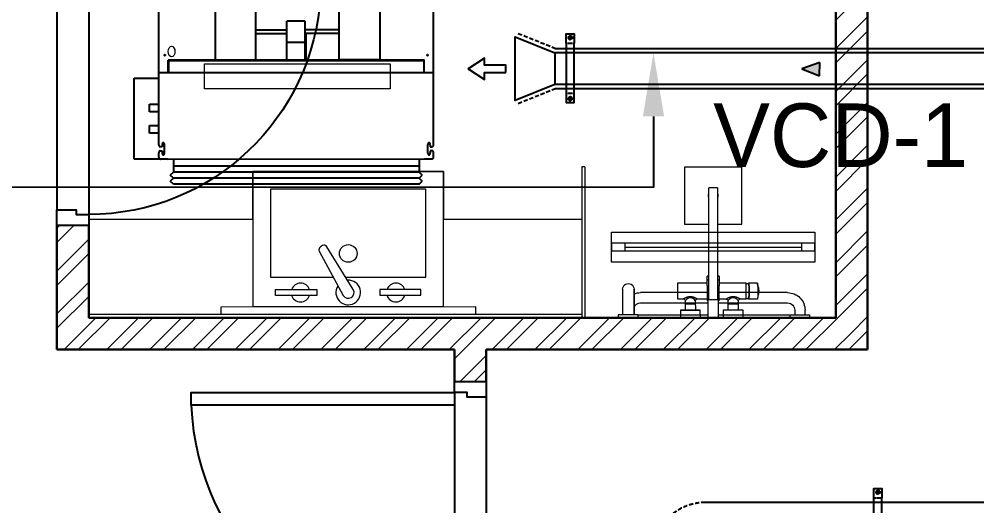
# Model space of a CAD drawing. Header units: millimetres. Extents: x -9226 to 166212, y -13 to 97274.
# Drawn here: x 32380 to 35394, y 39438 to 40970 of the extents above; entities that cross this region are included whole.
import ezdxf

# ---------------------------------------------------------------- set-up
doc = ezdxf.new("R2010")
doc.units = ezdxf.units.MM
doc.linetypes.add('01-AT-PLA Floor Plans$0$DASHED', pattern=[19.05, 12.7, -6.35])
doc.linetypes.add('HIDDEN', pattern=[9.525, 6.35, -3.175])
doc.layers.get('0').update_dxf_attribs({"color": 8})
for name, color, linetype in [('-FAD', 3, 'Continuous'), ('1.INS', 8, 'Continuous'), ('1.SAD', 5, 'Continuous'), ('1.support 2', 7, 'Continuous'), ('ETA-AC-SUPPORT', 25, 'Continuous'), ('FAD', 3, 'Continuous'), ('INCHULATION', 253, 'Continuous'), ('M-HVAC-FCU-02', 20, 'Continuous'), ('M-HVAC-FCU-05', 20, 'Continuous'), ('UNIT', 20, 'Continuous'), ('VCD SHE', 7, 'Continuous')]:
    doc.layers.add(name, color=color, linetype=linetype)
for name, color, linetype, lineweight in [('1.TAGGING', 7, 'Continuous', 5), ('1.XREF', 8, 'Continuous', 9), ('23491-XR-AR-2ND FLOOR PLAN$0$23491-XR-AR-2ND FLOOR PLAN$0$23491-XR-AR-TYP-FLOOR$0$A-FIXT-TOIT-PLAN', 8, 'Continuous', 5), ('23491-XR-AR-2ND FLOOR PLAN$0$23491-XR-AR-2ND FLOOR PLAN$0$23491-XR-AR-TYP-FLOOR$0$A-WALL-PATT', 8, 'Continuous', 5), ('23491-XR-AR-2ND FLOOR PLAN$0$23491-XR-AR-2ND FLOOR PLAN$0$23491-XR-AR-TYP-FLOOR$0$Zone-6_30May22$0$TYP$0$2B+G+19+R Typical Floor$0$A-DOOR', 8, 'Continuous', 25), ('23491-XR-AR-2ND FLOOR PLAN$0$23491-XR-AR-2ND FLOOR PLAN$0$A-FIXT-TOIT-PLAN', 8, 'Continuous', 20), ('23491-XR-AR-2ND FLOOR PLAN$0$23491-XR-AR-2ND FLOOR PLAN$0$A-WALL', 8, 'Continuous', 30), ('A-ANNO-DIMS', 8, 'Continuous', 9)]:
    doc.layers.add(name, color=color, linetype=linetype, lineweight=lineweight)
doc.styles.add('ROMANS', font='isocp.shx', dxfattribs={"width": 0.8})
doc.styles.add('SDC-TEXT-ARB', font='sdc-arb.shx', dxfattribs={"height": 0.5})
doc.dimstyles.new('JSE-1.25', dxfattribs={"dimtxt": 200, "dimasz": 150, "dimexe": 0.18, "dimexo": 0.0625, "dimgap": 20, "dimtad": 1, "dimdec": 0, "dimrnd": 5, "dimzin": 0, "dimdsep": 46, "dimtxsty": 'ROMANS', "dimcen": 0.09, "dimclrd": 256, "dimclre": 256, "dimclrt": 7, "dimadec": 0, "dimazin": 0, "dimtfac": 1, "dimtdec": 0, "dimtofl": 0, "dimtmove": 0, "dimatfit": 3, "dimfxl": 1, "dimtolj": 1, "dimtzin": 0, "dimarcsym": 0})

# ---------------------------------------------------------------- blocks, each defined once
blk = doc.blocks.new('*U517')
at = {"layer": '23491-XR-AR-2ND FLOOR PLAN$0$23491-XR-AR-2ND FLOOR PLAN$0$23491-XR-AR-TYP-FLOOR$0$Zone-6_30May22$0$TYP$0$2B+G+19+R Typical Floor$0$A-DOOR', "color": 8}
for p, q in [((0.865, 0), (0.035, 0)), ((0.85, -0.1), (0.05, -0.1))]:
    blk.add_line(p, q, dxfattribs=at)
blk.add_lwpolyline([(0.825, 0), (0.825, 0.829), (0.865, 0.829), (0.865, 0)], close=True, dxfattribs=at)
for points in [[(0.035, 0), (0, 0), (0, -0.1), (0.05, -0.1), (0.05, -0.04), (0.035, -0.04), (0.035, 0)], [(0.865, 0), (0.9, 0), (0.9, -0.1), (0.85, -0.1), (0.85, -0.04), (0.865, -0.04), (0.865, 0)]]:
    blk.add_lwpolyline(points, dxfattribs=at)
blk.add_arc((0.865, 0), 0.83, 92.7623, 180, dxfattribs=at)
blk = doc.blocks.new('*U514')
at = {"layer": '23491-XR-AR-2ND FLOOR PLAN$0$23491-XR-AR-2ND FLOOR PLAN$0$23491-XR-AR-TYP-FLOOR$0$Zone-6_30May22$0$TYP$0$2B+G+19+R Typical Floor$0$A-DOOR', "color": 8}
for p, q in [((0.765, 0), (0.035, 0)), ((0.75, -0.1), (0.05, -0.1))]:
    blk.add_line(p, q, dxfattribs=at)
blk.add_lwpolyline([(0.725, 0), (0.725, 0.7289), (0.765, 0.7289), (0.765, 0)], close=True, dxfattribs=at)
for points in [[(0.035, 0), (0, 0), (0, -0.1), (0.05, -0.1), (0.05, -0.04), (0.035, -0.04), (0.035, 0)], [(0.765, 0), (0.8, 0), (0.8, -0.1), (0.75, -0.1), (0.75, -0.04), (0.765, -0.04), (0.765, 0)]]:
    blk.add_lwpolyline(points, dxfattribs=at)
blk.add_arc((0.765, 0), 0.73, 93.1411, 180, dxfattribs=at)
blk = doc.blocks.new('23491-XR-AR-2ND FLOOR PLAN$0$23491-XR-AR-2ND FLOOR PLAN$0$23261-XR-AR-TO-A-FF$0$AAA')
at = {"color": 8, "linetype": 'ByBlock'}
for p, q in [((19517.5, 6924.5), (19697.5, 6924.5)), ((19517.5, 6744.5), (19517.5, 6924.5)), ((19697.5, 6924.5), (19697.5, 6744.5)), ((19594, 6858.6), (19594, 6777.6)), ((19594, 6858.6), (19621, 6858.6)), ((19621, 6777.6), (19621, 6858.6)), ((19594, 6777.6), (19594, 6507.6)), ((19621, 6507.6), (19621, 6777.6)), ((19594, 6744.5), (19517.5, 6744.5)), ((19697.5, 6744.5), (19621, 6744.5)), ((19588.6, 6581.5), (19588.6, 6568.4)), ((19588.6, 6581.5), (19594, 6581.5)), ((19621, 6581.5), (19626.4, 6581.5)), ((19626.4, 6568.4), (19626.4, 6581.5)), ((19588.6, 6568.4), (19588.6, 6550.4)), ((19588.6, 6568.4), (19594, 6568.4)), ((19594, 6550.4), (19588.6, 6550.4)), ((19588.6, 6504), (19588.6, 6550.4)), ((19621, 6568.4), (19626.4, 6568.4)), ((19626.4, 6550.4), (19621, 6550.4)), ((19626.4, 6550.4), (19626.4, 6568.4)), ((19626.4, 6550.4), (19626.4, 6504)), ((19373.4, 6529.2), (19588.6, 6529.2)), ((19594, 6524.8), (19590.4, 6524.8)), ((19590.4, 6450), (19590.4, 6524.8)), ((19624.6, 6524.8), (19621, 6524.8)), ((19624.6, 6524.8), (19624.6, 6450)), ((19626.4, 6529.2), (19836, 6529.2)), ((19856.5, 6459), (19856.5, 6540)), ((19856.5, 6540), (19856.5, 6459)), ((19892.7, 6540), (19892.7, 6459)), ((19892.7, 6540), (19892.7, 6459)), ((19590.4, 6496.8), (19373.4, 6496.8)), ((19588.6, 6509.4), (19564.1, 6509.4)), ((19567, 6509.4), (19566.4, 6509.4)), ((19621, 6507.6), (19594, 6507.6)), ((19836, 6496.8), (19624.6, 6496.8)), ((19303.2, 6450), (19303.2, 6459)), ((19590.4, 6459), (19303.2, 6459)), ((19318.5, 6459), (19318.5, 6474.3)), ((19350.9, 6474.3), (19350.9, 6459)), ((19366.2, 6459), (19366.2, 6450)), ((19590.4, 6450), (19624.6, 6450)), ((19843.2, 6459), (19624.6, 6459)), ((19648, 6450), (19648.2, 6474.2)), ((19843.2, 6450), (19843.2, 6459)), ((19843.2, 6459), (19856.5, 6459)), ((19843.2, 6450), (19843.2, 6459)), ((19843.2, 6459), (19906.2, 6459)), ((19906.2, 6450), (19843.2, 6450)), ((19906.2, 6450), (19843.2, 6450)), ((19892.7, 6459), (19906.2, 6459)), ((19906.2, 6459), (19906.2, 6450)), ((19906.2, 6459), (19906.2, 6450))]:
    blk.add_line(p, q, dxfattribs=at)
at = {"color": 8, "linetype": 'ByBlock', "flags": 128}
for points in [[(19466.5, 6545.7), (19465.5, 6545.6), (19464.5, 6545.5)], [(19466.3, 6544.5), (19466.3, 6544.5), (19466.3, 6545), (19467.9, 6557.1), (19468, 6558.5), (19468.1, 6559.4), (19496, 6559.4)], [(19504, 6558.7), (19502.6, 6558.5), (19501.3, 6558.2), (19499.9, 6557.9), (19498.6, 6557.5), (19497.3, 6557), (19496.1, 6556.6), (19496, 6556.5), (19496, 6559.4), (19495, 6556), (19494.3, 6546.8), (19494, 6534.2), (19494.3, 6521.6), (19495, 6512.3), (19496, 6509)], [(19527.8, 6503.6), (19527.6, 6505.1), (19527, 6506.5), (19526.1, 6507.7), (19524.9, 6508.6), (19522.6, 6509.4), (19522, 6509.4), (19504, 6509.4), (19504, 6558.9), (19588.6, 6558.9)], [(19626.4, 6558.9), (19720, 6558.9), (19720, 6509.4), (19702, 6509.4), (19701.3, 6509.4), (19699, 6508.6), (19697.8, 6507.7), (19696.9, 6506.5), (19696.3, 6505.1), (19696.1, 6503.6)], [(19464.5, 6522.8), (19465.5, 6522.7), (19466.5, 6522.6)], [(19466.3, 6523.8), (19466.3, 6523.7), (19466.4, 6522.8), (19466.7, 6520.3), (19467.4, 6515), (19467.8, 6511.5), (19468, 6510.1), (19468.1, 6509), (19468.1, 6509), (19496, 6509), (19496, 6511.8), (19497.2, 6511.3), (19498.5, 6510.9), (19499.8, 6510.5), (19501.2, 6510.2), (19502.5, 6509.9), (19503.9, 6509.7), (19504, 6509.6)], [(19513, 6450), (19513.2, 6474.2), (19527.7, 6475.2), (19527.9, 6503.7), (19528.9, 6504.7), (19531.9, 6507.3), (19536, 6510.5), (19541.4, 6513), (19547.5, 6513), (19552.9, 6510.5), (19557.1, 6507.3), (19560, 6504.7), (19561.1, 6503.6), (19561.3, 6475.2), (19561.4, 6475.2), (19575.7, 6474.2), (19576, 6450)], [(19710.7, 6474.2), (19648.2, 6474.2), (19648.3, 6474.3), (19662.7, 6475.2), (19662.9, 6503.7), (19663.9, 6504.7), (19666.9, 6507.3), (19671, 6510.5), (19676.4, 6513), (19682.5, 6513), (19687.9, 6510.5), (19692.1, 6507.3), (19695, 6504.7), (19696.1, 6503.6), (19696.1, 6493.2), (19696.3, 6475.2), (19696.4, 6475.2), (19710.7, 6474.2), (19711, 6450)], [(19527.8, 6493.2), (19544.5, 6493.2), (19561.1, 6493.2)], [(19565.4, 6509.2), (19564, 6508.6), (19562.8, 6507.7), (19561.9, 6506.5), (19561.3, 6505.1), (19561.1, 6503.6)], [(19662.8, 6503.6), (19662.6, 6505.1), (19662, 6506.5), (19661.1, 6507.7), (19659.9, 6508.6), (19657.6, 6509.4), (19657, 6509.4), (19626.4, 6509.4)], [(19662.8, 6493.2), (19679.5, 6493.2), (19696.1, 6493.2)], [(19513.3, 6474.3), (19513.2, 6474.2), (19575.7, 6474.2)], [(19561, 6475.2), (19544.5, 6475.2), (19527.9, 6475.2)], [(19696.3, 6475.2), (19679.5, 6475.2), (19662.7, 6475.2)]]:
    blk.add_lwpolyline(points, dxfattribs=at)
at = {"color": 8, "linetype": 'ByBlock'}
for centre, radius, start, end in [((19607.5, 6834.5), 15.1, 163.2751, 180), ((19607.5, 6834.5), 15.1, 180, 196.7249), ((19607.5, 6834.5), 15.1, 0, 16.7249), ((19607.5, 6834.5), 15.1, 343.2751, 0), ((19874.6, 6540), 18.1, 360, 180), ((19874.6, 6540), 18.1, 360, 180), ((19373.4, 6474.3), 54.9, 90, 180), ((19836, 6474.3), 54.9, 67.793, 90), ((19373.4, 6474.3), 22.5, 90, 180), ((19836, 6474.3), 22.5, 22.7572, 90)]:
    blk.add_arc(centre, radius, start, end, dxfattribs=at)
at = {"color": 8, "linetype": 'ByBlock', "extrusion": (0, 0, -1)}
for start_param, end_param in [(4.712389, 4.717081), (4.707697, 4.712389)]:
    blk.add_ellipse((19515.6, 6534.2), major_axis=(0, 52.4), ratio=0.998719, start_param=start_param, end_param=end_param, dxfattribs=at)
at = {"color": 8, "linetype": 'ByBlock'}
for points in [[(19463.3, 6534.4), (19463.3, 6535.3), (19463.4, 6537.2), (19463.6, 6540), (19464, 6542.8), (19464.3, 6544.6), (19464.5, 6545.5)], [(19464.5, 6522.8), (19464.3, 6523.7), (19464, 6525.6), (19463.6, 6528.3), (19463.4, 6531.1), (19463.3, 6533), (19463.3, 6533.9)], [(19465.7, 6527.2), (19465.7, 6527.4), (19465.7, 6527.6), (19465.7, 6527.8)], [(19466.7, 6534.2), (19466.7, 6530), (19466.9, 6521.5), (19467.7, 6513.2), (19468.1, 6509)]]:
    blk.add_open_spline(points, degree=3, dxfattribs=at)
for points, knots in [([(19466.4, 6545.2), (19466.2, 6544.4), (19465.9, 6542.7), (19465.5, 6540), (19465.3, 6537.1), (19465.2, 6535.1), (19465.2, 6534.2)], [0.0424045, 0.0424045, 0.0424045, 0.0424045, 0.25, 0.5, 0.75, 1, 1, 1, 1]), ([(19468.1, 6559.4), (19468, 6558.3), (19467.8, 6556.2), (19467.4, 6552), (19466.9, 6544.7), (19466.7, 6538.4), (19466.7, 6534.2)], [0, 0, 0, 0, 0.125, 0.25, 0.5, 1, 1, 1, 1]), ([(19496, 6511.8), (19495.7, 6512), (19495.4, 6513.2), (19495, 6516.2), (19494.8, 6518.3), (19494.7, 6520.1), (19494.6, 6522), (19494.5, 6524.7), (19494.4, 6528.5), (19494.3, 6532.4), (19494.3, 6535.6), (19494.3, 6538.4), (19494.4, 6541.6), (19494.5, 6545.1), (19494.7, 6548.3), (19494.9, 6551), (19495.1, 6553.3), (19495.5, 6555.6), (19495.8, 6556.4), (19496, 6556.5)], [-1, -1, -1, -1, -0.861111, -0.791667, -0.756944, -0.722222, -0.6875, -0.652778, -0.583333, -0.513889, -0.479167, -0.444444, -0.388889, -0.333333, -0.277778, -0.222222, -0.166667, -0.111111, 0, 0, 0, 0]), ([(19465.2, 6534.2), (19465.2, 6533.2), (19465.3, 6531.3), (19465.5, 6528.4), (19465.9, 6525.6), (19466.2, 6523.9), (19466.4, 6523.1)], [0, 0, 0, 0, 0.25, 0.5, 0.75, 0.9575954, 0.9575954, 0.9575954, 0.9575954]), ([(19534.1, 6515.4), (19533.3, 6515.1), (19531.5, 6514.3), (19528.8, 6513.1), (19526.7, 6512.1), (19524.8, 6511), (19523.4, 6510.3), (19522.5, 6509.8), (19521.9, 6509.5), (19521.9, 6509.4), (19522, 6509.4)], [0.6680269, 0.6680269, 0.6680269, 0.6680269, 0.7083333, 0.75, 0.7916667, 0.8333333, 0.875, 0.9166667, 0.9583333, 0.9999877, 0.9999877, 0.9999877, 0.9999877]), ([(19554.7, 6515.4), (19554.1, 6515.6), (19553, 6516), (19550.6, 6516.7), (19547.7, 6517.3), (19544.5, 6517.5), (19541.2, 6517.3), (19538.3, 6516.7), (19536, 6516), (19534.8, 6515.6), (19534.2, 6515.4)], [0.3333333, 0.3333333, 0.3333333, 0.3333333, 0.3611111, 0.3888889, 0.4444444, 0.5, 0.5555556, 0.6111111, 0.6388889, 0.6666667, 0.6666667, 0.6666667, 0.6666667]), ([(19567, 6509.4), (19567, 6509.4), (19566.9, 6509.5), (19566.4, 6509.8), (19565.8, 6510.1), (19565, 6510.5), (19564, 6511.1), (19562.9, 6511.7), (19561.5, 6512.4), (19560, 6513.2), (19558.3, 6513.9), (19556.5, 6514.7), (19555.4, 6515.2), (19554.8, 6515.4)], [0.0000145, 0.0000145, 0.0000145, 0.0000145, 0.0555556, 0.0833333, 0.1111111, 0.1388889, 0.1666667, 0.1944444, 0.2222222, 0.25, 0.2777778, 0.3055556, 0.3311596, 0.3311596, 0.3311596, 0.3311596]), ([(19669.1, 6515.4), (19668.3, 6515.1), (19666.5, 6514.3), (19663.8, 6513.1), (19661.7, 6512.1), (19659.8, 6511), (19658.4, 6510.3), (19657.5, 6509.8), (19656.9, 6509.5), (19656.9, 6509.4), (19657, 6509.4)], [0.6680252, 0.6680252, 0.6680252, 0.6680252, 0.7083333, 0.75, 0.7916667, 0.8333333, 0.875, 0.9166667, 0.9583333, 0.9999855, 0.9999855, 0.9999855, 0.9999855]), ([(19689.7, 6515.4), (19689.1, 6515.6), (19688, 6516), (19685.6, 6516.7), (19682.7, 6517.3), (19679.5, 6517.5), (19676.2, 6517.3), (19673.3, 6516.7), (19671, 6516), (19669.8, 6515.6), (19669.2, 6515.4)], [0.3333333, 0.3333333, 0.3333333, 0.3333333, 0.3611111, 0.3888889, 0.4444444, 0.5, 0.5555556, 0.6111111, 0.6388889, 0.6666667, 0.6666667, 0.6666667, 0.6666667]), ([(19702, 6509.4), (19702, 6509.4), (19701.9, 6509.5), (19701.4, 6509.8), (19700.8, 6510.1), (19700, 6510.5), (19699, 6511.1), (19697.9, 6511.7), (19696.5, 6512.4), (19695, 6513.2), (19693.3, 6513.9), (19691.5, 6514.7), (19690.4, 6515.2), (19689.8, 6515.4)], [0.0000123, 0.0000123, 0.0000123, 0.0000123, 0.0555556, 0.0833333, 0.1111111, 0.1388889, 0.1666667, 0.1944444, 0.2222222, 0.25, 0.2777778, 0.3055556, 0.3311561, 0.3311561, 0.3311561, 0.3311561])]:
    blk.add_open_spline(points, degree=3, knots=knots, dxfattribs=at)
blk = doc.blocks.new('23491-XR-AR-2ND FLOOR PLAN$0$23491-XR-AR-2ND FLOOR PLAN$0$23261-XR-AR-TO-A-FF$0$Slim Fr Drain Vitra')
at = {"color": 8}
for p, q in [((42, -12), (42, 12)), ((42, 0), (598, 0)), ((598, -12), (598, 12))]:
    blk.add_line(p, q, dxfattribs=at)
for points in [[(0, -47), (640, -47), (640, 47), (0, 47)], [(0, 12), (640, 12), (640, -12), (0, -12)]]:
    blk.add_lwpolyline(points, close=True, dxfattribs=at)
blk = doc.blocks.new('*U158')
at = {"color": 8}
for points in [[(0, 734.7), (-0.1, -816.5), (-300.1, -816.5), (-300, -300), (-450, -300), (-450, 300), (-300, 300), (-300, 734.7)], [(0, 400), (0, -400), (-25, -400), (-25, 400)], [(-25, -300), (-25, 300), (-450, 300), (-450, -300)], [(-79.1, 228.5), (-79.1, 99.2), (-60.6, 99.2), (-60.6, 228.5)], [(-79.1, -228.5), (-79.1, -99.2), (-60.6, -99.2), (-60.6, -228.5)]]:
    blk.add_lwpolyline(points, close=True, dxfattribs=at)
blk.add_lwpolyline([(-117.3, -6.3), (-117.3, 244.6), (-394.6, 244.6), (-394.6, -244.6), (-117.3, -244.6), (-117.3, -48.9)], dxfattribs=at)
blk.add_lwpolyline([(-60.3, -16, 0.999998), (-78.8, 16), (-213.5, -67.2, 0.405524), (-216.9, -80.7), (-213.1, -87.2, 0.405524), (-199.7, -91)], format="xyb", close=True, dxfattribs=at)
blk.add_circle((-192.3, 0), 27.7, dxfattribs=at)
for centre, radius, start, end in [((-69.5, 150), 29.5, 108.8563, 251.1437), ((-69.5, 150), 29.5, 287.566, 72.434), ((-69.5, 0), 38.8, 238.4369, 181.5631), ((-69.5, -150), 29.5, 108.8563, 251.1437), ((-69.5, -150), 29.5, 287.566, 72.434)]:
    blk.add_arc(centre, radius, start, end, dxfattribs=at)
blk = doc.blocks.new('23491-XR-AR-2ND FLOOR PLAN')
at = {"layer": '23491-XR-AR-2ND FLOOR PLAN$0$23491-XR-AR-2ND FLOOR PLAN$0$23491-XR-AR-TYP-FLOOR$0$A-WALL-PATT'}
h = blk.add_hatch(dxfattribs=at)
h.set_pattern_fill('ANSI32', color=8, scale=10)
h.paths.add_polyline_path([(32499, 41680), (32499, 41980), (35050, 41980), (35050, 39930), (34950, 40030), (34950, 41880), (32599, 41880), (32599, 41130), (32499, 41130), (32499, 41580), (31500, 41580), (31500, 41680), (31950, 41680), (31950, 41880), (31500, 41880), (31500, 41980), (32050, 41980), (32050, 41680)])
h = blk.add_hatch(dxfattribs=at)
h.set_pattern_fill('ANSI32', color=8, scale=10)
h.paths.add_polyline_path([(34950, 40030), (32599, 40030), (32599, 40320.2), (32499, 40320.2), (32499, 39930), (33750, 39930), (33750, 39830), (33850, 39830), (33850, 39930), (35050, 39930)])
at = {"layer": '23491-XR-AR-2ND FLOOR PLAN$0$23491-XR-AR-2ND FLOOR PLAN$0$A-FIXT-TOIT-PLAN', "color": 8}
for p, q in [((34160.3, 40505), (34150.3, 40505)), ((34150.3, 40505), (34150.3, 40030)), ((34160.3, 40505), (34160.3, 40030))]:
    blk.add_line(p, q, dxfattribs=at)
at = {"layer": '23491-XR-AR-2ND FLOOR PLAN$0$23491-XR-AR-2ND FLOOR PLAN$0$A-WALL', "color": 8}
for p, q in [((35050, 39930), (35050, 41980)), ((34950, 41080), (34950, 40030)), ((32499, 40320.2), (32499, 39930)), ((32599, 40030), (32599, 40320.2, 0)), ((34950, 40030), (32599, 40030)), ((32499, 39930), (33750, 39930)), ((33750, 39830), (33750, 39930)), ((33850, 39930), (35050, 39930)), ((33850, 39830), (33850, 39930))]:
    blk.add_line(p, q, dxfattribs=at)
at = {"layer": '23491-XR-AR-2ND FLOOR PLAN$0$23491-XR-AR-2ND FLOOR PLAN$0$23491-XR-AR-TYP-FLOOR$0$A-FIXT-TOIT-PLAN', "color": 8, "rotation": 270.0122868302767}
blk.add_blockref('*U158', (33415.6, 40040.2, 0), dxfattribs=at)
at = {"layer": '23491-XR-AR-2ND FLOOR PLAN$0$23491-XR-AR-2ND FLOOR PLAN$0$23491-XR-AR-TYP-FLOOR$0$Zone-6_30May22$0$TYP$0$2B+G+19+R Typical Floor$0$A-DOOR', "color": 8}
for name, p, xscale, yscale, zscale, rotation in [('*U514', (32599, 40320.2, 0), -1000, 1000, 1000, 270), ('*U517', (33750, 38930, 0), 1000.000000000026, 1000.000000000026, 1000.000000000026, 90)]:
    blk.add_blockref(name, p, dxfattribs=dict(at, xscale=xscale, yscale=yscale, zscale=zscale, rotation=rotation))
at = {"layer": '23491-XR-AR-2ND FLOOR PLAN$0$23491-XR-AR-2ND FLOOR PLAN$0$A-FIXT-TOIT-PLAN', "color": 8, "xscale": -1}
for name, p, rotation in [('23491-XR-AR-2ND FLOOR PLAN$0$23491-XR-AR-2ND FLOOR PLAN$0$23261-XR-AR-TO-A-FF$0$AAA', (54171.7, 33580), 5.244207164523117e-05), ('23491-XR-AR-2ND FLOOR PLAN$0$23491-XR-AR-2ND FLOOR PLAN$0$23261-XR-AR-TO-A-FF$0$Slim Fr Drain Vitra', (34244.2, 40252.5), 180.0000524420715)]:
    blk.add_blockref(name, p, dxfattribs=dict(at, rotation=rotation))
blk = doc.blocks.new('XREF')
at = {"layer": 'A-ANNO-DIMS', "color": 8}
blk.add_blockref('23491-XR-AR-2ND FLOOR PLAN', (0, 0), dxfattribs=at)
blk = doc.blocks.new('HVAC-VOL-SPD-S01-M-01-0400 R-01$0$HVAC-VOL-SPD-S01-M-01-0400 R-01$0$A$C2F9C6816')
blk.add_hatch(color=256).paths.add_polyline_path([(-199, -79), (-399, -154), (-199, -229)])
for p, q in [((-199, -79), (-399, -154)), ((-199, -229), (-199, -79)), ((-399, -154), (-199, -229))]:
    blk.add_line(p, q)
blk = doc.blocks.new('t')
at = {"layer": 'ETA-AC-SUPPORT', "color": 7, "linetype": 'HIDDEN', "ltscale": 0.3, "extrusion": (2.40653e-07, 5.25136e-08, 1)}
for p, q in [((4429.3, -9484.4, 0), (4379.3, -9484.4, 0)), ((4392.9, -9513, 0), (4404.3, -9506.4, 0)), ((4415.8, -9513, 0), (4404.3, -9506.4, 0)), ((4392.9, -9526.2, 0), (4392.9, -9513, 0)), ((4392.9, -9526.2, 0), (4404.3, -9532.9, 0)), ((4415.8, -9526.2, 0), (4404.3, -9532.9, 0)), ((4415.8, -9526.2, 0), (4415.8, -9513, 0))]:
    blk.add_line(p, q, dxfattribs=at)
at = {"layer": 'ETA-AC-SUPPORT', "color": 7, "linetype": 'Continuous', "ltscale": 0.3, "extrusion": (2.40653e-07, 5.25136e-08, 1), "elevation": 0}
blk.add_lwpolyline([(4429.3, -9484.4), (4429.3, -9543.9), (4379.3, -9543.9), (4379.3, -9484.4)], dxfattribs=at)
at = {"layer": 'ETA-AC-SUPPORT', "color": 7, "linetype": 'HIDDEN', "ltscale": 0.3, "extrusion": (2.40653e-07, 5.25136e-08, 1)}
for radius in [11.5, 6]:
    blk.add_circle((4404.3, -9519.6, 0), radius, dxfattribs=at)
blk = doc.blocks.new('*U554')
at = {"layer": 'ETA-AC-SUPPORT', "color": 7, "linetype": 'Continuous', "ltscale": 0.3, "extrusion": (2.40653e-07, 5.25136e-08, 1)}
for p, q in [((4404.3, -9357.5, 0), (4404.3, -9514.1, 0)), ((4429.3, -9357.5, 0), (4429.3, -9514.1, 0))]:
    blk.add_line(p, q, dxfattribs=at)
at = {"color": 7, "linetype": 'Continuous', "xscale": -0.5, "yscale": 0.5, "zscale": 0.5, "rotation": 180}
blk.add_blockref('t', (2214.7, -14099.7, 0), dxfattribs=at)
at = {"color": 7, "linetype": 'Continuous', "xscale": 0.5, "yscale": 0.5, "zscale": 0.5}
blk.add_blockref('t', (2214.7, -4771.9, 0), dxfattribs=at)
blk = doc.blocks.new('865')
at = {"layer": 'M-HVAC-FCU-02', "color": 30}
for p, q in [((-402.3, -23.8), (-402.3, -43.8)), ((402.3, -23.8), (402.3, -43.8)), ((-402.3, -43.8), (-412.3, -53.8)), ((-402.3, -63.8), (-412.3, -53.8)), ((402.3, -43.8), (-402.3, -43.8)), ((402.3, -43.8), (412.3, -53.8)), ((402.3, -63.8), (412.3, -53.8)), ((-402.3, -63.8), (-412.3, -73.8)), ((-402.3, -83.8), (-412.3, -73.8)), ((402.3, -63.8), (-402.3, -63.8)), ((402.3, -83.8), (-402.3, -83.8)), ((402.3, -63.8), (412.3, -73.8)), ((402.3, -83.8), (412.3, -73.8))]:
    blk.add_line(p, q, dxfattribs=at)
at = {"layer": 'M-HVAC-FCU-05', "color": 30}
for p, q in [((-422, 567.6), (-445.8, 567.6)), ((-422, 586.7), (-419.6, 592.1)), ((-422, 567.1), (-422, 586.7)), ((-422, 567.6), (421.5, 567.8)), ((419.1, 592.3), (-419.6, 592.1)), ((-402.5, 592.1), (419.1, 592.3)), ((421.5, 586.9), (419.1, 592.3)), ((421.5, 567.3), (421.5, 586.9)), ((421.5, 567.8), (445.3, 567.8)), ((-450.2, 561.3), (-450.2, 551.6)), ((-445.1, 544.6), (-439.4, 544.6)), ((-439.4, 544.6), (-439.4, 550.6)), ((-431.6, 552.7), (-431.6, 523.1)), ((431.1, 552.9), (431.2, 523.4)), ((438.9, 544.9), (438.9, 550.8)), ((444.7, 544.9), (438.9, 544.9)), ((449.7, 561.5), (449.7, 551.9)), ((-450.2, 524.3), (-450.2, 514.9)), ((-450, 47.3), (-450.2, 514.9)), ((-439.2, 531.3), (-445.9, 531.3)), ((-439.2, 524.5), (-439.2, 531.3)), ((-132, 517.4), (-265.5, 517.3)), ((-265.5, 517.3), (-265.4, 329.5)), ((-131.9, 329.6), (-132, 517.4)), ((140.3, 517.5), (273.7, 517.5)), ((140.3, 329.6), (140.3, 517.5)), ((273.7, 517.5), (273.8, 329.7)), ((438.7, 531.6), (445.5, 531.6)), ((438.7, 524.8), (438.7, 531.6)), ((449.7, 524.6), (449.7, 515.1)), ((450, 47.6), (449.7, 515.1)), ((29.7, 458.4), (-30.5, 458.4)), ((-30.4, 388.7), (-30.5, 458.4)), ((29.8, 388.7), (29.7, 458.4)), ((-132, 429.5), (-30.5, 429.5)), ((-132, 417.5), (-30.4, 417.6)), ((-31.8, 417.6), (-31.8, 329.6)), ((-30.4, 417.6), (-31.8, 417.6)), ((-30.4, 329.6), (-30.4, 417.6)), ((140.3, 429.5), (29.8, 429.5)), ((29.8, 329.6), (29.8, 417.6)), ((29.8, 417.6), (31.1, 417.6)), ((140.3, 417.6), (29.8, 417.6)), ((31.1, 417.6), (31.1, 329.6)), ((-30.4, 388.7), (29.8, 388.7)), ((418.7, 329.7), (-419, 329.5)), ((-418.9, 287.8), (-419, 329.5)), ((-417.9, 327.9), (417.6, 328.2)), ((-417.9, 327.9), (-417.9, 287.8)), ((-265.4, 329.5), (-131.9, 329.6)), ((-31.8, 329.6), (-30.4, 329.6)), ((31.1, 329.6), (29.8, 329.6)), ((273.8, 329.7), (140.3, 329.6)), ((417.6, 328.2), (417.6, 288.1)), ((418.7, 288.1), (418.7, 329.7)), ((-450.1, 287.8), (449.9, 288.1)), ((-531, 268.5), (-450.1, 268.6)), ((-530.9, -0.2), (-531, 268.5)), ((-480.8, 157), (-480.8, 182.5)), ((-480.8, 182.5), (-450, 182.5)), ((-450, 157), (-480.8, 157)), ((-480.8, 111.4), (-450, 111.4)), ((-480.8, 86), (-480.8, 111.4)), ((-450, 86), (-480.8, 86)), ((-450, 47.3), (-450, 56.9)), ((-439.2, 40.3), (-445, 40.3)), ((-439.2, 46.3), (-439.2, 40.3)), ((-431.4, 18.8), (-431.4, 48.4)), ((431.4, 19), (431.4, 48.6)), ((439.2, 46.5), (439.2, 40.6)), ((439.2, 40.6), (445, 40.6)), ((450, 47.6), (450, 57.2)), ((-450, 6.3), (-450, 20)), ((-445.7, 27), (-439, 27)), ((-439, 27), (-439, 20.2)), ((-420.5, -0.1), (420.5, 0.1)), ((402.3, 0.1), (402.3, -23.7)), ((420.2, 0.1), (444.7, 0.1)), ((439, 27.3), (439, 20.4)), ((445.7, 27.3), (439, 27.3)), ((450, 6.6), (450, 20.3)), ((-435, -0.1), (-530.9, -0.2)), ((-420.2, -0.1), (-444.7, -0.1)), ((-402.3, -0.1), (-402.3, -23.9)), ((402.3, -23.7), (-402.3, -23.9)), ((402.3, -23.7), (-402.3, -23.9))]:
    blk.add_line(p, q, dxfattribs=at)
at = {"layer": 'M-HVAC-FCU-05', "color": 30, "lineweight": 18}
for p, q in [((-300.6, 316.9), (307.7, 317.1)), ((-300.6, 233.5), (-300.6, 316.9)), ((307.7, 317.1), (307.7, 233.7)), ((307.7, 233.7), (-300.6, 233.5))]:
    blk.add_line(p, q, dxfattribs=at)
at = {"layer": 'M-HVAC-FCU-05', "color": 30}
for points in [[(-445.8, 567.6, 0.14745), (-447.3, 567.2, 0.057538), (-447.9, 566.8, 0.043631), (-448.4, 566.2, 0.037373), (-448.9, 565.4, 0.018686), (-449.2, 564.8, 0.02183), (-449.5, 563.9, 0.03988), (-450.1, 561.5, 0.006038), (-450.2, 561.3)], [(445.3, 567.8, -0.14745), (446.8, 567.5, -0.057538), (447.4, 567, -0.043631), (447.9, 566.4, -0.037373), (448.4, 565.6, -0.018686), (448.7, 565, -0.02183), (449.1, 564.1, -0.03988), (449.7, 561.8, -0.006038), (449.7, 561.5)], [(-450.2, 551.6, 0.032566), (-450.1, 550.3, 0.04988), (-449.7, 548.7, 0.245422), (-445.4, 544.7, 0.018987), (-445.1, 544.6)], [(-435.5, 558.3, 0.03023), (-435.7, 558.3, 0.042163), (-436.2, 558.1, 0.109989), (-437.5, 557.3, 0.060394), (-438.2, 556.3, 0.042159), (-438.7, 555.4, 0.031845), (-439, 554.3, 0.028129), (-439.2, 553.1, 0.024443), (-439.4, 551.6, 0.013294), (-439.4, 550.6)], [(-431.6, 552.7, 0.018031), (-431.6, 553.2, 0.033701), (-431.7, 554.5, 0.041222), (-432, 555.7, 0.04728), (-432.4, 556.6, 0.066586), (-433, 557.4, 0.138842), (-434.5, 558.2, 0.036684), (-435, 558.3, 0.034492), (-435.5, 558.3)], [(431.1, 553, -0.018031), (431.1, 553.5, -0.033701), (431.3, 554.8, -0.041222), (431.6, 555.9, -0.04728), (432, 556.9, -0.066586), (432.6, 557.6, -0.138842), (434, 558.5, -0.036684), (434.5, 558.5, -0.034492), (435.1, 558.5)], [(435.1, 558.5, -0.03023), (435.3, 558.5, -0.042163), (435.7, 558.4, -0.109989), (437.1, 557.5, -0.060394), (437.8, 556.6, -0.042159), (438.3, 555.6, -0.031845), (438.6, 554.6, -0.028129), (438.8, 553.3, -0.024443), (438.9, 551.9, -0.013294), (438.9, 550.9)], [(449.7, 551.9, -0.032566), (449.6, 550.6, -0.04988), (449.2, 549, -0.245422), (444.9, 544.9, -0.018987), (444.7, 544.9)], [(-445.9, 531.3, 0.028262), (-446.1, 531.3, 0.052211), (-446.7, 531.2, 0.123145), (-448.2, 530.2, 0.055731), (-448.9, 529.4, 0.037382), (-449.3, 528.6, 0.033882), (-449.7, 527.6, 0.029807), (-450, 526.4, 0.025735), (-450.1, 525, 0.009134), (-450.2, 524.3)], [(-435.3, 517.5, -0.026495), (-435.5, 517.5, -0.048004), (-436.1, 517.7, -0.118717), (-437.6, 518.9, -0.058793), (-438.3, 519.9, -0.041358), (-438.7, 521, -0.031459), (-439, 522.1, -0.027983), (-439.1, 523.3, -0.020442), (-439.2, 524.5)], [(-431.6, 523.1, -0.01724), (-431.7, 522.4, -0.027058), (-432, 521.1, -0.037824), (-432.5, 519.8, -0.040466), (-432.9, 518.9, -0.050447), (-433.5, 518.3, -0.055402), (-434, 517.9, -0.140685), (-435.3, 517.5)], [(431.2, 523.4, 0.01724), (431.3, 522.7, 0.027058), (431.6, 521.3, 0.037824), (432.1, 520, 0.040466), (432.5, 519.2, 0.050447), (433.1, 518.5, 0.055402), (433.6, 518.1, 0.140685), (434.9, 517.8)], [(434.9, 517.8, 0.026495), (435.1, 517.8, 0.048004), (435.7, 518, 0.118717), (437.2, 519.2, 0.058793), (437.9, 520.2, 0.041358), (438.3, 521.2, 0.031459), (438.6, 522.3, 0.027983), (438.7, 523.6, 0.020442), (438.7, 524.8)], [(445.5, 531.6, -0.028262), (445.6, 531.6, -0.052211), (446.3, 531.5, -0.123145), (447.8, 530.5, -0.055731), (448.5, 529.7, -0.037382), (448.9, 528.9, -0.033882), (449.3, 527.9, -0.029807), (449.5, 526.7, -0.025735), (449.7, 525.2, -0.009134), (449.7, 524.6)], [(-445, 40.3, -0.018958), (-445.2, 40.4, -0.034322), (-445.9, 40.6, -0.196303), (-449.3, 44, -0.051286), (-449.8, 45.5, -0.034229), (-450, 46.7, -0.012756), (-450, 47.3)], [(-435.4, 54, 0.03023), (-435.6, 53.9, 0.042163), (-436, 53.8, 0.109989), (-437.3, 52.9, 0.060394), (-438.1, 52, 0.042159), (-438.5, 51, 0.031845), (-438.9, 50, 0.028129), (-439.1, 48.8, 0.024443), (-439.2, 47.3, 0.013294), (-439.2, 46.3)], [(-431.4, 48.4, 0.018031), (-431.4, 48.9, 0.033701), (-431.6, 50.2, 0.041222), (-431.8, 51.4, 0.04728), (-432.3, 52.3, 0.066586), (-432.9, 53.1, 0.138842), (-434.3, 53.9, 0.036684), (-434.8, 53.9, 0.034492), (-435.4, 54)], [(431.4, 48.6, -0.018031), (431.4, 49.1, -0.033701), (431.5, 50.4, -0.041222), (431.8, 51.6, -0.04728), (432.2, 52.5, -0.066586), (432.8, 53.3, -0.138842), (434.3, 54.1, -0.036684), (434.8, 54.2, -0.034492), (435.3, 54.2)], [(435.3, 54.2, -0.03023), (435.5, 54.2, -0.042163), (436, 54.1, -0.109989), (437.3, 53.2, -0.060394), (438, 52.3, -0.042159), (438.5, 51.3, -0.031845), (438.8, 50.3, -0.028129), (439.1, 49, -0.024443), (439.2, 47.5, -0.013294), (439.2, 46.5)], [(445, 40.6, 0.018958), (445.2, 40.6, 0.034322), (445.9, 40.9, 0.196303), (449.3, 44.3, 0.051286), (449.8, 45.7, 0.034229), (449.9, 47, 0.012756), (450, 47.6)], [(-450, 20, -0.023667), (-449.9, 21.5, -0.027559), (-449.6, 22.9, -0.031647), (-449.3, 23.9, -0.050593), (-448.7, 25.1, -0.087102), (-447.7, 26.3, -0.09091), (-446.5, 26.9, -0.051146), (-445.9, 27, -0.028286), (-445.7, 27)], [(-444.7, -0.1, -0.056961), (-445.7, -0.1, -0.127139), (-447.5, 0.8, -0.061243), (-448.4, 1.7, -0.044469), (-449, 2.7, -0.028142), (-449.4, 3.6, -0.053001), (-450, 6.1, -0.008073), (-450, 6.3)], [(-439, 20.2, 0.024663), (-439, 18.7, 0.02816), (-438.8, 17.5, 0.038602), (-438.4, 16.3, 0.064309), (-437.7, 14.9, 0.093157), (-436.6, 13.7, 0.077975), (-435.5, 13.3, 0.035164), (-435.2, 13.2)], [(-435.2, 13.2, 0.153575), (-433.7, 13.6, 0.053761), (-433.2, 14.1, 0.04127), (-432.8, 14.6, 0.041237), (-432.3, 15.5, 0.025049), (-432, 16.2, 0.04783), (-431.4, 18.5, 0.006337), (-431.4, 18.8)], [(435.1, 13.4, -0.153575), (433.7, 13.9, -0.053761), (433.2, 14.3, -0.04127), (432.8, 14.8, -0.041237), (432.3, 15.7, -0.025049), (432, 16.5, -0.04783), (431.4, 18.8, -0.006337), (431.4, 19)], [(439, 20.4, -0.024663), (438.9, 19, -0.02816), (438.8, 17.8, -0.038602), (438.4, 16.5, -0.064309), (437.7, 15.2, -0.093157), (436.6, 14, -0.077975), (435.5, 13.5, -0.035164), (435.1, 13.4)], [(444.7, 0.1, 0.056961), (445.7, 0.2, 0.127139), (447.5, 1.1, 0.061243), (448.3, 2, 0.044469), (449, 3, 0.028142), (449.4, 3.9, 0.053001), (450, 6.3, 0.008073), (450, 6.6)], [(450, 20.3, 0.023667), (449.9, 21.8, 0.027559), (449.6, 23.1, 0.031647), (449.3, 24.2, 0.050593), (448.7, 25.4, 0.087102), (447.7, 26.5, 0.09091), (446.5, 27.1, 0.051146), (445.9, 27.3, 0.028286), (445.7, 27.3)]]:
    blk.add_lwpolyline(points, format="xyb", dxfattribs=at)
for centre, start_param, end_param in [((-430.2, 563), 4.712389, 10.995574), ((429.8, 563.2), -1.570796, 4.712389), ((-430.1, 345.7), 4.712389, 10.995574), ((429.8, 345.9), -1.570796, 4.712389)]:
    blk.add_ellipse(centre, major_axis=(0, 1.98), ratio=0.61, start_param=start_param, end_param=end_param, dxfattribs=at)
at = {"layer": 'M-HVAC-FCU-05', "color": 30, "lineweight": 18}
blk.add_ellipse((-407.9, 357.6), major_axis=(0, 17.9), ratio=0.61, start_param=-1.570796, end_param=4.712389, dxfattribs=at)
blk = doc.blocks.new('A$C50607691')
at = {"layer": 'UNIT', "linetype": 'ByBlock', "xscale": 0.9609999999999999, "yscale": 0.945, "rotation": 179.9952536884985}
blk.add_blockref('865', (-70.8, 299.5), dxfattribs=at)
blk = doc.blocks.new('A$Cae2e412a')
at = {"layer": '1.SAD', "rotation": 180}
blk.add_blockref('A$C50607691', (22015.4, 30293.5, 0), dxfattribs=at)

msp = doc.modelspace()

# ---------------------------------------------------------------- block references
at = {"layer": '1.XREF'}
msp.add_blockref('XREF', (0, 0), dxfattribs=at)

# ---------------------------------------------------------------- next in the draw order: linework, layer by layer
at = {"layer": '-FAD', "extrusion": (4.11562e-05, -0.000521427, 1), "elevation": -19.9}
msp.add_lwpolyline([(33911.9, 40802), (33911.9, 40824.6), (33844, 40824.6), (33844, 40846.7), (33793.4, 40813.3), (33844, 40780), (33844, 40802), (33911.9, 40802)], dxfattribs=at)
at = {"layer": '-FAD'}
msp.add_polyline3d([(34065.8, 40863.8, 0), (34065.8, 40763.8, -0.1), (33940.8, 40713.8, -0.1), (33940.8, 40913.8, 0)], close=True, dxfattribs=at)
at = {"layer": '1.INS', "linetype": '01-AT-PLA Floor Plans$0$DASHED', "extrusion": (4.11562e-05, -0.000521427, 1), "elevation": -19.9}
for points in [[(34068.3, 40876.8), (33945.6, 40925.9)], [(34068.3, 40750.8), (33945.6, 40701.8)]]:
    msp.add_lwpolyline(points, dxfattribs=at)
at = {"layer": '1.INS'}
for points, elevation in [([(35904.4, 40876.8), (34065.8, 40876.8)], 0), ([(35979.4, 40750.8), (34065.8, 40750.8)], 0), ([(35600.4, 39448.8), (34538.6, 39448.8)], 0.2)]:
    msp.add_lwpolyline(points, dxfattribs=dict(at, elevation=elevation))
at = {"layer": '1.INS', "color": 7}
msp.add_lwpolyline([(34376.2, 40663.8), (34376.2, 40440.8), (30399.9, 40439.6)], dxfattribs=at)
msp.add_solid([(34342.9, 40663.8), (34376.2, 40863.8), (34409.6, 40663.8)], dxfattribs=at)
at = {"layer": 'FAD', "elevation": 0}
for points in [[(35904.4, 40863.8), (34065.8, 40863.8)], [(35979.4, 40763.8), (34065.8, 40763.8)]]:
    msp.add_lwpolyline(points, dxfattribs=at)
at = {"layer": 'INCHULATION', "linetype": '01-AT-PLA Floor Plans$0$DASHED', "extrusion": (-4.02055e-07, 3.5195e-05, 1)}
msp.add_arc((34538.6, 39285.8, 1.5), 163, 90, 180, dxfattribs=at)

# ---------------------------------------------------------------- next in the draw order: block references
at = {"layer": '1.support 2', "linetype": 'ByBlock', "extrusion": (4.02055e-07, -3.5195e-05, 1), "xscale": 1.001591528757322, "yscale": 1.001591528757322, "zscale": 1.001591528757322, "rotation": 180}
for p in [(38538.3, 31364.6, -1.4), (39506.4, 29934.4, -1.4)]:
    msp.add_blockref('*U554', p, dxfattribs=at)
at = {"layer": 'FAD', "color": 3, "extrusion": (-3.46539e-05, 6.16134e-06, 1), "xscale": 0.2806605134667016, "yscale": 0.2806605134667016, "zscale": 0.2806605134667016, "rotation": 359.1074912662137}
msp.add_blockref('HVAC-VOL-SPD-S01-M-01-0400 R-01$0$HVAC-VOL-SPD-S01-M-01-0400 R-01$0$A$C2F9C6816', (34955.8, 40854.5, -1), dxfattribs=at)
at = {"layer": 'VCD SHE'}
msp.add_blockref('A$Cae2e412a', (11165.6, 10535.8, 0), dxfattribs=at)

# ---------------------------------------------------------------- next in the draw order: texts
at = {"layer": 'VCD SHE', "style": 'SDC-TEXT-ARB'}
msp.add_text('VCD-1', height=200, dxfattribs=at).set_placement((34564.2, 40504.5))

# ---------------------------------------------------------------- next in the draw order: leaders
at = {"layer": '1.TAGGING', "color": 6}
msp.add_leader([(37281.3, 40509.7, 0), (37281.3, 37250.7, 0), (27250, 37250.7, 0)], dimstyle='JSE-1.25', override={"dimgap": 20, "dimtad": 0}, dxfattribs=at)

doc.saveas('drawing.dxf')
